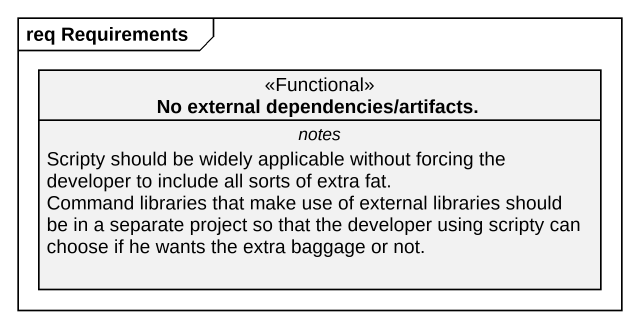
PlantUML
@startuml
mainframe req Requirements
hide circle
hide empty members
class "No external dependencies/artifacts." as No_external_dependencies <<Functional>> {
  -- notes --
  Scripty should be widely applicable without forcing the developer to include all sorts of extra fat.
  Command libraries that make use of external libraries should be in a separate project so that the developer using scripty can choose if he wants the extra baggage or not.
}
@enduml
